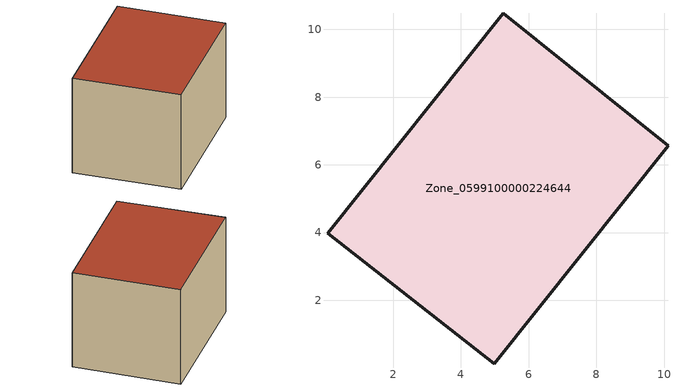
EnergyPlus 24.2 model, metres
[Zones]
Zone_0599100000224644
 floor ground (C_G): 5.26,10.48 10.12,6.56 4.99,0.12 0.06,3.98 z0.48
 wall outside (C_F): 10.12,6.56 5.26,10.48 0.06,3.98 4.99,0.12 10.12,6.56 z0.48:6.47
 roof outside (C_R): 0.06,3.98 4.99,0.12 10.12,6.56 5.26,10.48 z6.47
[BUILDING]
Pand.0599100000224644: North Axis=0; Terrain=City; Loads Convergence Tolerance Value=0.04; Temperature Convergence Tolerance Value=0.4; Solar Distribution=FullExterior; Maximum Number of Warmup Days=25; Minimum Number of Warmup Days=1
[Site:Location]
Rotterdam.The.Hague.AP_ZH_NLD Design_Conditions: Latitude=51.96; Longitude=4.45; Time Zone=1; Elevation=-4.5
[SITE:GROUNDTEMPERATURE:BUILDINGSURFACE]
18, 18, 18, 18, 18, 18, 18, 18, 18, 18, 18, 18
[MATERIAL] Thermal Absorptance=0.9; Solar Absorptance=0.7; Visible Absorptance=0.7
Name | Roughness | Thickness | Conductivity | Density | Specific Heat
G.TC.1946-1964 | MediumSmooth | 0.15 | 1 | 540 | 1210
F.TC.1946-1964 | Rough | 0.3 | 0.857143 | 1920 | 840
R.TC.1946-1964 | MediumRough | 0.2 | 0.235294 | 1500 | 1000
[CONSTRUCTION]
C_G: G.TC.1946-1964
C_F: F.TC.1946-1964
C_R: R.TC.1946-1964
[ZONE]
Zone_0599100000224644: Type=1; Multiplier=1; Ceiling Height=Autocalculate; Volume=Autocalculate; Floor Area=autocalculate; Part of Total Floor Area=Yes
[ZONEINFILTRATION:DESIGNFLOWRATE]
Infil_Zone_0599100000224644: Zone or ZoneList or Space or SpaceList=Zone_0599100000224644; Schedule=AlwaysOn; Design Flow Rate Calculation Method=Flow/Area; Flow Rate per Floor Area=0.003; Constant Term Coefficient=1; Temperature Term Coefficient=0; Velocity Term Coefficient=0; Velocity Squared Term Coefficient=0
[HVACTEMPLATE:ZONE:IDEALLOADSAIRSYSTEM]
Zone_0599100000224644: Maximum Heating Supply Air Temperature=50; Minimum Cooling Supply Air Temperature=13; Maximum Heating Supply Air Humidity Ratio=0.0156; Minimum Cooling Supply Air Humidity Ratio=0.0077; Heating Limit=NoLimit; Cooling Limit=NoLimit; Dehumidification Control Type=ConstantSensibleHeatRatio; Cooling Sensible Heat Ratio=0.7; Dehumidification Setpoint=60; Humidification Control Type=None; Humidification Setpoint=30; Outdoor Air Method=None; Outdoor Air Flow Rate per Person=0.00944; Outdoor Air Flow Rate per Zone Floor Area=0; Outdoor Air Flow Rate per Zone=0; Demand Controlled Ventilation Type=None; Outdoor Air Economizer Type=NoEconomizer; Heat Recovery Type=None; Sensible Heat Recovery Effectiveness=0.7; Latent Heat Recovery Effectiveness=0.65
[ZONECONTROL:THERMOSTAT]
ThermostatControl_Zone_0599100000224644: Zone or ZoneList=Zone_0599100000224644; Control Type Schedule=DualSetpointControlType; Control 1=Thermostat_Zone_0599100000224644; Temperature Difference Between Cutout And Setpoint=0
[THERMOSTATSETPOINT:DUALSETPOINT]
Thermostat_Zone_0599100000224644: Heating Setpoint Temperature Schedule=HeatingSetpoint_Zone_0599100000224644; Cooling Setpoint Temperature Schedule=CoolingSetpoint_Zone_0599100000224644
[SCHEDULE:COMPACT]
HeatingSetpoint_Zone_0599100000224644: Through: 12/31, For: AllDays, Until: 24:00, 21
CoolingSetpoint_Zone_0599100000224644: Through: 12/31, For: AllDays, Until: 24:00, 24
DualSetpointControlType: Through: 12/31, For: AllDays, Until: 24:00, 4
AlwaysOn: Through: 12/31, For: AllDays, Until: 24:00, 1
